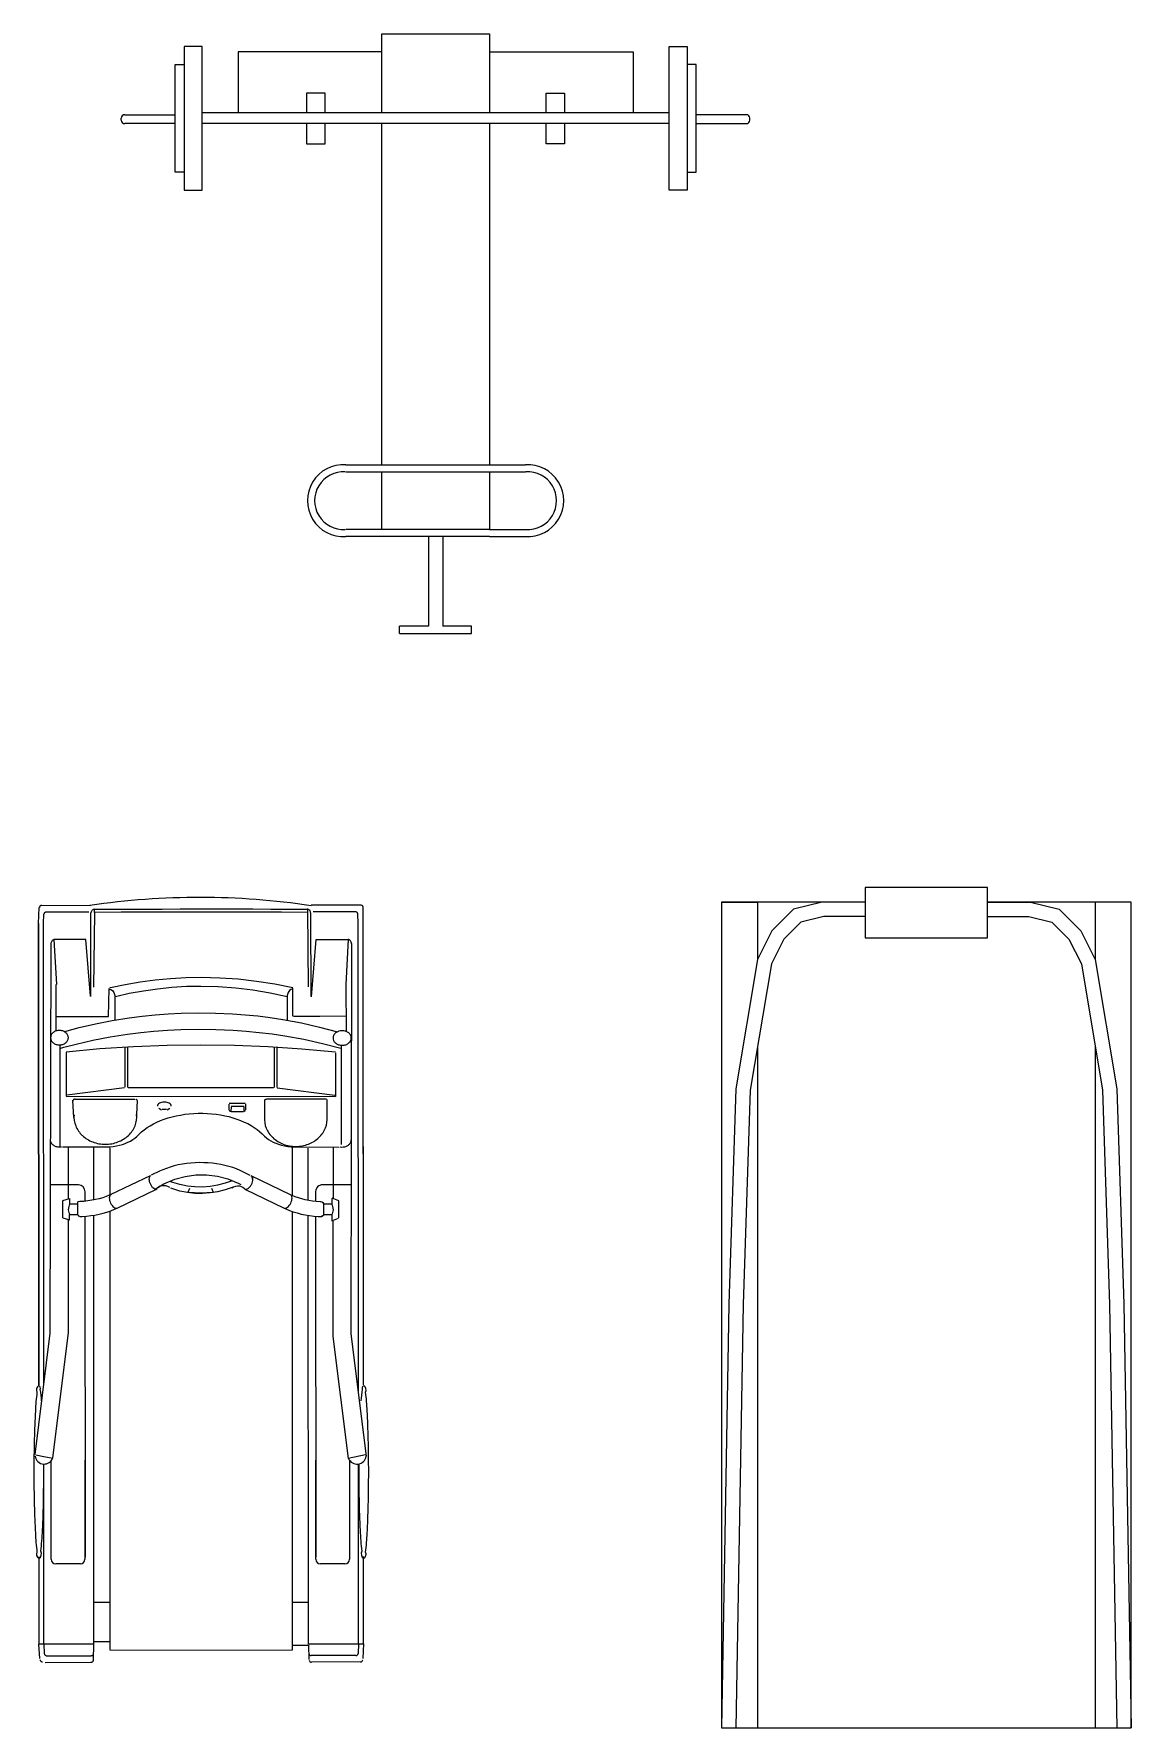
# Model space of a CAD drawing. Header units: millimetres. Extents: x 29224 to 62779, y 35576 to 54938.
# Drawn here: x 35175 to 38229, y 38922 to 43641 of the extents above; entities that cross this region are included whole.
import ezdxf

# ---------------------------------------------------------------- set-up
doc = ezdxf.new("R2010")
doc.units = ezdxf.units.MM

# ---------------------------------------------------------------- blocks, each defined once
blk = doc.blocks.new('A$C343F6177')
at = {"ltscale": 300}
for p, q in [((400, 2340.7), (400, 2200.7)), ((600, 2340.7), (400, 2340.7)), ((740, 2340.7), (600, 2340.7)), ((740, 2200.7), (740, 2340.7)), ((0, 2300.7), (0, 0.7)), ((0, 2300.7), (100, 2300.7)), ((400, 2300.7), (0, 2300.7)), ((100, 2300.7), (100, 2140.7)), ((200, 2280.7), (140, 2220.7)), ((280, 2300.7), (200, 2280.7)), ((400, 2300.7), (280, 2300.7)), ((1140, 2300.7), (740, 2300.7)), ((740, 2300.7), (860, 2300.7)), ((860, 2300.7), (940, 2280.7)), ((940, 2280.7), (1000, 2220.7)), ((1040, 2300.7), (1040, 2140.7)), ((1140, 2300.7), (1040, 2300.7)), ((1140, 0.7), (1140, 2300.7)), ((140, 2220.7), (100, 2140.7)), ((220.4, 2244.6), (172.9, 2197)), ((284.9, 2260.7), (220.4, 2244.6)), ((400, 2260.7), (284.9, 2260.7)), ((740, 2260.7), (855.1, 2260.7)), ((855.1, 2260.7), (919.5, 2244.6)), ((919.5, 2244.6), (967.1, 2197)), ((1000, 2220.7), (1040, 2140.7)), ((172.9, 2197), (138.5, 2128.2)), ((400, 2200.7), (740, 2200.7)), ((967.1, 2197), (1001.5, 2128.2)), ((100, 2140.7), (40, 1780.7)), ((138.5, 2128.2), (79.9, 1776.7)), ((1001.5, 2128.2), (1060.1, 1776.7)), ((1040, 2140.7), (1100, 1780.7)), ((100, 1897.4), (100, 0.7)), ((1040, 1897.4), (1040, 0.7)), ((40, 1780.7), (20, 1180.7)), ((79.9, 1776.7), (60, 1179.7)), ((1060.1, 1776.7), (1080, 1179.7)), ((1100, 1780.7), (1120, 1180.7)), ((20, 1180.7), (0, 0.7)), ((60, 1179.7), (40, 0)), ((1080, 1179.7), (1100, 0)), ((1120, 1180.7), (1140, 0.7)), ((0, 0.7), (1140, 0.7))]:
    blk.add_line(p, q, dxfattribs=at)
blk = doc.blocks.new('gimnasio_08')
for p, q in [((82.82, 236.8, -116.89), (86.83, 237.02, -116.89)), ((111.16, 237.06, -116.89), (86.83, 237.05, -116.89)), ((86.84, 221.8, -116.89), (86.84, 236.89, -116.89)), ((139.56, 237.93, -116.89), (139.1, 235.71, -116.89)), ((139.61, 238.08, -116.89), (173.42, 233.87, -116.89)), ((158.99, 237.07, -116.89), (287.49, 237.12, -116.89)), ((287.49, 237.13, -116.89), (159.02, 237.08, -116.89)), ((287.49, 237.13, -116.89), (291.97, 236.96, -116.89)), ((292.6, 236.21, -116.89), (292.58, 222.66, -116.89)), ((81.75, 235.29, -116.89), (81.76, 222.57, -116.89)), ((83.6, 234.93, -116.89), (83.61, 222.48, -116.89)), ((86.83, 235.66, -116.89), (84.18, 235.55, -116.89)), ((86.83, 235.66, -116.89), (136.98, 235.69, -116.89)), ((109.2, 225.5, -116.89), (109.2, 232.36, -116.89)), ((110.47, 233.63, -116.89), (138.1, 233.63, -116.89)), ((139.1, 235.71, -116.89), (138.58, 233.15, -116.89)), ((138.58, 233.14, -116.89), (173.58, 228.83, -116.89)), ((159.38, 235.69, -116.89), (287.49, 235.75, -116.89)), ((281.93, 233.71, -116.89), (173.18, 234.03, -116.89)), ((214.71, 226.05, -116.89), (214.71, 233.75, -116.89)), ((270.58, 232.32, -116.89), (257.84, 232.32, -116.89)), ((261.67, 232.32, -116.89), (261.64, 225.04, -116.89)), ((283.05, 232.92, -116.89), (270.54, 232.16, -116.89)), ((283.05, 223.99, -116.89), (283.05, 232.92, -116.89)), ((287.49, 235.74, -116.89), (290.15, 235.63, -116.89)), ((290.73, 235.01, -116.89), (290.73, 223.19, -116.89)), ((173.66, 228.84, -116.89), (204.93, 228.84, -116.89)), ((204.93, 228.49, -116.89), (206.52, 228.49, -116.89)), ((205.57, 230.42, -116.89), (204.97, 228.51, -116.89)), ((205.56, 230.39, -116.89), (210.33, 230.39, -116.89)), ((206.54, 228.5, -116.89), (206.52, 228.49, -116.89)), ((206.52, 228.49, -116.89), (206.52, 226.33, -116.89)), ((206.7, 228.57, -116.89), (206.54, 228.5, -116.89)), ((207.01, 228.7, -116.89), (206.7, 228.57, -116.89)), ((207.37, 228.8, -116.89), (207.01, 228.7, -116.89)), ((207.78, 228.86, -116.89), (207.37, 228.8, -116.89)), ((208.24, 228.85, -116.89), (207.78, 228.86, -116.89)), ((208.71, 228.75, -116.89), (208.24, 228.85, -116.89)), ((209.06, 228.63, -116.89), (208.71, 228.75, -116.89)), ((209.27, 228.53, -116.89), (209.06, 228.63, -116.89)), ((209.37, 228.49, -116.89), (209.27, 228.53, -116.89)), ((209.37, 228.49, -116.89), (209.37, 228.49, -116.89)), ((209.37, 226.33, -116.89), (209.37, 228.48, -116.89)), ((209.37, 228.48, -116.89), (210.96, 228.48, -116.89)), ((210.37, 230.42, -116.89), (210.97, 228.51, -116.89)), ((210.96, 228.84, -116.89), (225.25, 228.84, -116.89)), ((225.37, 230.46, -116.89), (225.37, 218.64, -116.89)), ((225.41, 231.09, -116.89), (253.59, 231.09, -116.89)), ((233.49, 227.35, -116.89), (238.21, 227.57, -116.89)), ((238.24, 227.56, -116.89), (238.05, 227.56, -116.89)), ((238.17, 227.56, -116.89), (238.28, 227.56, -116.89)), ((238.24, 227.57, -116.89), (238.21, 227.57, -116.89)), ((238.62, 226.91, -116.89), (238.62, 225.19, -116.89)), ((239.41, 229.44, -116.89), (239.38, 154.5, -116.89)), ((251.57, 229.43, -116.89), (239.41, 229.44, -116.89)), ((239.8, 229.24, -116.89), (241.87, 213.23, -116.89)), ((252.58, 220.1, -116.89), (251.73, 229.43, -116.89)), ((252.82, 230.93, -116.89), (253.06, 230.09, -116.89)), ((253.06, 230.09, -116.89), (253.96, 226.67, -116.89)), ((253.96, 226.67, -116.89), (255.03, 222, -116.89)), ((257.39, 229.98, -116.89), (257.63, 229.16, -116.89)), ((257.63, 229.16, -116.89), (258.53, 225.82, -116.89)), ((82.5, 221.84, -116.89), (86.84, 221.71, -116.89)), ((138.1, 224.23, -116.89), (110.47, 224.23, -116.89)), ((111.04, 224.1, -116.89), (205.99, 224.15, -116.89)), ((205.9, 225.56, -116.89), (205.93, 225.01, -116.89)), ((205.93, 225.77, -116.89), (206.39, 226.2, -116.89)), ((206.03, 225.96, -116.89), (205.93, 225.77, -116.89)), ((205.93, 225.01, -116.89), (206.02, 223.81, -116.89)), ((206.02, 223.81, -116.89), (206.16, 222.63, -116.89)), ((206.19, 226.11, -116.89), (206.03, 225.96, -116.89)), ((206.16, 222.63, -116.89), (206.34, 221.46, -116.89)), ((206.39, 226.2, -116.89), (206.19, 226.11, -116.89)), ((210.05, 226.33, -116.89), (206.44, 226.33, -116.89)), ((210.06, 225.67, -116.89), (210.03, 226.25, -116.89)), ((210.14, 224.54, -116.89), (210.06, 225.67, -116.89)), ((210.13, 224.16, -116.89), (212.81, 224.16, -116.89)), ((210.27, 223.43, -116.89), (210.14, 224.54, -116.89)), ((210.44, 222.34, -116.89), (210.27, 223.43, -116.89)), ((210.64, 221.28, -116.89), (210.44, 222.34, -116.89)), ((238.62, 225.19, -116.89), (238.61, 211.9, -116.89)), ((255.03, 222, -116.89), (255.94, 217.23, -116.89)), ((258.53, 225.82, -116.89), (259.6, 221.27, -116.89)), ((261.64, 225.04, -116.89), (261.62, 217.7, -116.89)), ((267.2, 222.56, -116.89), (290.58, 222.56, -116.89)), ((267.28, 222.64, -116.89), (283.05, 223.99, -116.89)), ((290.46, 221.61, -116.89), (269.83, 221.81, -116.89)), ((85.18, 217.26, -116.89), (85.2, 166.46, -116.89)), ((207.43, 217.31, -116.89), (85.32, 217.31, -116.89)), ((86.84, 221.71, -116.89), (206.29, 221.76, -116.89)), ((87.54, 221.58, -116.89), (87.54, 217.32, -116.89)), ((98.47, 221.71, -116.89), (98.47, 217.27, -116.89)), ((206.34, 221.46, -116.89), (206.57, 220.31, -116.89)), ((206.57, 220.31, -116.89), (206.84, 219.19, -116.89)), ((206.84, 219.19, -116.89), (207.16, 218.1, -116.89)), ((207.16, 218.1, -116.89), (207.53, 217.04, -116.89)), ((210.49, 221.76, -116.89), (225.33, 221.76, -116.89)), ((210.89, 220.26, -116.89), (210.64, 221.28, -116.89)), ((211.17, 219.28, -116.89), (210.89, 220.26, -116.89)), ((211.48, 218.34, -116.89), (211.17, 219.28, -116.89)), ((211.82, 217.45, -116.89), (211.48, 218.34, -116.89)), ((212.01, 217.01, -116.89), (211.82, 217.45, -116.89)), ((225.09, 217.31, -116.89), (211.88, 217.31, -116.89)), ((225.31, 218.64, -116.89), (225.31, 218.16, -116.89)), ((225.31, 218.16, -116.89), (225.36, 217.26, -116.89)), ((225.36, 217.26, -116.89), (225.46, 216.36, -116.89)), ((253.19, 210.75, -116.89), (252.58, 220.1, -116.89)), ((255.94, 217.23, -116.89), (256.7, 212.38, -116.89)), ((259.6, 221.27, -116.89), (260.51, 216.61, -116.89)), ((261.62, 217.7, -116.89), (269.47, 217.52, -116.89)), ((269.28, 217.43, -116.89), (269.14, 216.98, -116.89)), ((269.65, 217.28, -116.89), (269.69, 217.11, -116.89)), ((269.69, 217.11, -116.89), (270.53, 213.01, -116.89)), ((290.64, 214.19, -116.89), (290.59, 221.66, -116.89)), ((291.49, 221.55, -116.89), (291.51, 216.88, -116.89)), ((207.53, 217.04, -116.89), (207.93, 216.02, -116.89)), ((207.93, 216.02, -116.89), (208.29, 215.22, -116.89)), ((208.29, 215.22, -116.89), (213.55, 204.3, -116.89)), ((217.27, 206.09, -116.89), (212.01, 217.01, -116.89)), ((225.46, 216.36, -116.89), (225.6, 215.48, -116.89)), ((225.6, 215.48, -116.89), (225.78, 214.63, -116.89)), ((225.78, 214.63, -116.89), (226.01, 213.8, -116.89)), ((226.01, 213.8, -116.89), (226.29, 213.01, -116.89)), ((226.29, 213.01, -116.89), (226.6, 212.26, -116.89)), ((253.09, 212.34, -116.89), (241.86, 212.34, -116.89)), ((253.04, 213.1, -116.89), (241.99, 213.11, -116.89)), ((256.7, 212.38, -116.89), (257.16, 208.71, -116.89)), ((260.51, 216.61, -116.89), (261.27, 211.88, -116.89)), ((261.05, 215.9, -116.89), (260.69, 215.89, -116.89)), ((262.55, 215.91, -116.89), (261.05, 215.9, -116.89)), ((264.11, 215.91, -116.89), (262.55, 215.91, -116.89)), ((265.71, 215.91, -116.89), (264.11, 215.91, -116.89)), ((267.05, 215.9, -116.89), (265.71, 215.91, -116.89)), ((267.45, 215.93, -116.89), (267.21, 215.9, -116.89)), ((267.21, 215.9, -116.89), (267.24, 215.75, -116.89)), ((267.24, 215.75, -116.89), (268.08, 211.88, -116.89)), ((268.31, 216.19, -116.89), (267.45, 215.93, -116.89)), ((268.87, 216.6, -116.89), (268.31, 216.19, -116.89)), ((269.14, 216.98, -116.89), (268.87, 216.6, -116.89)), ((270.53, 213.01, -116.89), (271.24, 208.86, -116.89)), ((290.67, 206.68, -116.89), (290.64, 214.19, -116.89)), ((291.51, 216.88, -116.89), (291.54, 212.2, -116.89)), ((226.6, 212.26, -116.89), (226.95, 211.56, -116.89)), ((226.95, 211.56, -116.89), (227.34, 210.91, -116.89)), ((227.34, 210.91, -116.89), (227.76, 210.31, -116.89)), ((227.76, 210.31, -116.89), (228.22, 209.78, -116.89)), ((228.22, 209.78, -116.89), (228.56, 209.45, -116.89)), ((228.56, 209.45, -116.89), (228.89, 209.13, -116.89)), ((228.89, 209.13, -116.89), (229.51, 208.46, -116.89)), ((229.51, 208.46, -116.89), (230.1, 207.73, -116.89)), ((230.1, 207.73, -116.89), (230.67, 206.94, -116.89)), ((234.32, 209.85, -116.89), (233.57, 209.89, -116.89)), ((238.21, 209.67, -116.89), (234.32, 209.85, -116.89)), ((238.61, 211.9, -116.89), (238.61, 210.33, -116.89)), ((241.85, 212.21, -116.89), (241.83, 171.72, -116.89)), ((253.56, 201.36, -116.89), (253.19, 210.75, -116.89)), ((257.16, 208.71, -116.89), (257.52, 205.01, -116.89)), ((261.27, 211.88, -116.89), (261.72, 208.3, -116.89)), ((261.72, 208.3, -116.89), (262.09, 204.7, -116.89)), ((268.08, 211.88, -116.89), (268.79, 207.97, -116.89)), ((268.79, 207.97, -116.89), (269.35, 204.04, -116.89)), ((271.24, 208.86, -116.89), (271.8, 204.69, -116.89)), ((291.54, 212.2, -116.89), (291.55, 207.49, -116.89)), ((213.41, 204.54, -116.89), (213.28, 204.63, -116.89)), ((213.82, 204.15, -116.89), (213.41, 204.54, -116.89)), ((213.43, 204.9, -116.89), (214.98, 202.28, -116.89)), ((214.14, 203.73, -116.89), (213.82, 204.15, -116.89)), ((214.36, 203.27, -116.89), (214.14, 203.73, -116.89)), ((214.49, 202.78, -116.89), (214.36, 203.27, -116.89)), ((218.51, 203.51, -116.89), (217.4, 205.81, -116.89)), ((218.93, 202.58, -116.89), (218.51, 203.51, -116.89)), ((230.67, 206.94, -116.89), (231.21, 206.09, -116.89)), ((231.21, 206.09, -116.89), (231.71, 205.19, -116.89)), ((231.71, 205.19, -116.89), (232.18, 204.23, -116.89)), ((232.18, 204.23, -116.89), (232.62, 203.23, -116.89)), ((232.62, 203.23, -116.89), (233.01, 202.18, -116.89)), ((236.07, 203.69, -116.89), (235.6, 202.9, -116.89)), ((257.52, 205.01, -116.89), (257.8, 201.29, -116.89)), ((262.09, 204.7, -116.89), (262.37, 201.06, -116.89)), ((269.35, 204.04, -116.89), (269.77, 200.02, -116.89)), ((271.8, 204.69, -116.89), (272.22, 200.42, -116.89)), ((290.69, 199.15, -116.89), (290.67, 206.68, -116.89)), ((291.55, 207.49, -116.89), (291.56, 202.77, -116.89)), ((213, 197.77, -116.89), (213.59, 199.76, -116.89)), ((213.59, 199.76, -116.89), (213.78, 200.28, -116.89)), ((213.97, 200.63, -116.89), (214.24, 201.16, -116.89)), ((214.24, 201.16, -116.89), (214.44, 201.74, -116.89)), ((214.44, 201.74, -116.89), (214.51, 202.27, -116.89)), ((214.51, 202.27, -116.89), (214.49, 202.78, -116.89)), ((214.82, 197.77, -116.89), (215.41, 199.76, -116.89)), ((214.98, 202.28, -116.89), (216.28, 199.25, -116.89)), ((215.41, 199.76, -116.89), (215.6, 200.28, -116.89)), ((216.28, 199.25, -116.89), (217.1, 196.33, -116.89)), ((219.33, 201.55, -116.89), (218.93, 202.58, -116.89)), ((219.69, 200.49, -116.89), (219.33, 201.55, -116.89)), ((220, 199.39, -116.89), (219.69, 200.49, -116.89)), ((220.27, 198.27, -116.89), (220, 199.39, -116.89)), ((220.49, 197.11, -116.89), (220.27, 198.27, -116.89)), ((233.01, 202.18, -116.89), (233.37, 201.08, -116.89)), ((233.37, 201.08, -116.89), (233.69, 199.96, -116.89)), ((233.69, 199.96, -116.89), (233.96, 198.8, -116.89)), ((233.96, 198.8, -116.89), (234.19, 197.61, -116.89)), ((235.6, 201.35, -116.89), (236.07, 200.56, -116.89)), ((235.86, 202.75, -116.89), (235.86, 201.51, -116.89)), ((253.68, 191.96, -116.89), (253.56, 201.36, -116.89)), ((257.8, 201.29, -116.89), (257.98, 197.55, -116.89)), ((262.37, 201.06, -116.89), (262.55, 197.41, -116.89)), ((269.77, 200.02, -116.89), (270.03, 195.98, -116.89)), ((272.22, 200.42, -116.89), (272.47, 196.14, -116.89)), ((290.7, 191.62, -116.89), (290.69, 199.15, -116.89)), ((291.56, 202.77, -116.89), (291.57, 197.74, -116.89)), ((212.32, 191.49, -116.89), (212.36, 193.61, -116.89)), ((212.36, 193.61, -116.89), (212.59, 195.71, -116.89)), ((212.59, 195.71, -116.89), (213, 197.77, -116.89)), ((212.73, 195.53, -116.89), (213.83, 195.02, -116.89)), ((214.14, 191.49, -116.89), (214.18, 193.61, -116.89)), ((214.18, 193.61, -116.89), (214.41, 195.71, -116.89)), ((214.41, 195.71, -116.89), (214.82, 197.77, -116.89)), ((217.1, 196.33, -116.89), (217.52, 193.35, -116.89)), ((220.67, 195.94, -116.89), (220.49, 197.11, -116.89)), ((220.8, 194.76, -116.89), (220.67, 195.94, -116.89)), ((220.88, 193.56, -116.89), (220.8, 194.76, -116.89)), ((220.92, 192.36, -116.89), (220.88, 193.56, -116.89)), ((234.19, 197.61, -116.89), (234.38, 196.4, -116.89)), ((234.38, 196.4, -116.89), (234.52, 195.18, -116.89)), ((234.52, 195.18, -116.89), (234.62, 193.94, -116.89)), ((234.62, 193.94, -116.89), (234.67, 192.69, -116.89)), ((257.98, 197.55, -116.89), (258.08, 192.67, -116.89)), ((262.55, 197.41, -116.89), (262.65, 192.66, -116.89)), ((270.03, 195.98, -116.89), (270.11, 191.94, -116.89)), ((272.47, 196.14, -116.89), (272.56, 191.84, -116.89)), ((291.57, 197.74, -116.89), (291.57, 192.71, -116.89)), ((212.47, 189.38, -116.89), (212.32, 191.49, -116.89)), ((212.8, 187.31, -116.89), (212.47, 189.38, -116.89)), ((213.83, 189, -116.89), (212.73, 188.49, -116.89)), ((214.28, 189.38, -116.89), (214.14, 191.49, -116.89)), ((214.61, 187.31, -116.89), (214.28, 189.38, -116.89)), ((217.54, 190.35, -116.89), (217.16, 187.37, -116.89)), ((217.52, 193.35, -116.89), (217.54, 190.35, -116.89)), ((220.6, 187.57, -116.89), (220.75, 188.76, -116.89)), ((220.75, 188.76, -116.89), (220.85, 189.95, -116.89)), ((220.85, 189.95, -116.89), (220.91, 191.15, -116.89)), ((220.91, 191.15, -116.89), (220.92, 192.36, -116.89)), ((234.54, 188.96, -116.89), (234.4, 187.73, -116.89)), ((234.63, 190.2, -116.89), (234.54, 188.96, -116.89)), ((234.67, 191.44, -116.89), (234.63, 190.2, -116.89)), ((234.67, 192.69, -116.89), (234.67, 191.44, -116.89)), ((253.55, 182.57, -116.89), (253.68, 191.96, -116.89)), ((258.08, 192.67, -116.89), (258.03, 187.79, -116.89)), ((262.65, 192.66, -116.89), (262.59, 187.9, -116.89)), ((270.11, 191.94, -116.89), (269.99, 187.1, -116.89)), ((272.56, 191.84, -116.89), (272.44, 186.7, -116.89)), ((290.7, 184.25, -116.89), (290.7, 191.62, -116.89)), ((291.57, 192.71, -116.89), (291.57, 187.66, -116.89)), ((213.36, 185.15, -116.89), (212.8, 187.31, -116.89)), ((214.04, 183.29, -116.89), (213.36, 185.15, -116.89)), ((215.17, 185.15, -116.89), (214.61, 187.31, -116.89)), ((215.85, 183.29, -116.89), (215.17, 185.15, -116.89)), ((216.39, 184.43, -116.89), (215.23, 181.59, -116.89)), ((217.16, 187.37, -116.89), (216.39, 184.43, -116.89)), ((219.53, 183.07, -116.89), (219.87, 184.16, -116.89)), ((219.87, 184.16, -116.89), (220.16, 185.27, -116.89)), ((220.16, 185.27, -116.89), (220.4, 186.41, -116.89)), ((220.4, 186.41, -116.89), (220.6, 187.57, -116.89)), ((233.73, 184.16, -116.89), (233.42, 183.03, -116.89)), ((234, 185.33, -116.89), (233.73, 184.16, -116.89)), ((234.22, 186.52, -116.89), (234, 185.33, -116.89)), ((234.4, 187.73, -116.89), (234.22, 186.52, -116.89)), ((237.25, 184.13, -116.89), (235.77, 184.14, -116.89)), ((237.46, 184.1, -116.89), (237.46, 179.58, -116.89)), ((258.03, 187.79, -116.89), (257.81, 182.93, -116.89)), ((262.59, 187.9, -116.89), (262.38, 183.15, -116.89)), ((269.99, 187.1, -116.89), (269.63, 182.26, -116.89)), ((272.44, 186.7, -116.89), (272.08, 181.57, -116.89)), ((290.68, 176.89, -116.89), (290.7, 184.25, -116.89)), ((291.57, 187.66, -116.89), (291.57, 182.61, -116.89)), ((213.54, 179.72, -116.89), (208.28, 168.8, -116.89)), ((213.35, 179.46, -116.89), (213.23, 179.36, -116.89)), ((213.76, 179.84, -116.89), (213.35, 179.46, -116.89)), ((214.08, 180.27, -116.89), (213.76, 179.84, -116.89)), ((213.92, 183.36, -116.89), (214.19, 182.83, -116.89)), ((214.31, 180.72, -116.89), (214.08, 180.27, -116.89)), ((214.19, 182.83, -116.89), (214.38, 182.25, -116.89)), ((214.43, 181.21, -116.89), (214.31, 180.72, -116.89)), ((214.38, 182.25, -116.89), (214.46, 181.73, -116.89)), ((214.46, 181.73, -116.89), (214.43, 181.21, -116.89)), ((215.23, 181.59, -116.89), (214.85, 180.85, -116.89)), ((217.39, 178.21, -116.89), (218.5, 180.5, -116.89)), ((218.5, 180.5, -116.89), (218.74, 181.02, -116.89)), ((218.74, 181.02, -116.89), (219.16, 182.02, -116.89)), ((219.16, 182.02, -116.89), (219.53, 183.07, -116.89)), ((232.24, 179.86, -116.89), (231.78, 178.9, -116.89)), ((232.67, 180.88, -116.89), (232.24, 179.86, -116.89)), ((233.07, 181.93, -116.89), (232.67, 180.88, -116.89)), ((233.42, 183.03, -116.89), (233.07, 181.93, -116.89)), ((235.14, 183.52, -116.89), (235.14, 180.1, -116.89)), ((235.18, 179.93, -116.89), (236.49, 179.93, -116.89)), ((236.45, 183.55, -116.89), (235.19, 183.6, -116.89)), ((237.32, 179.5, -116.89), (235.61, 179.5, -116.89)), ((236.53, 179.89, -116.89), (236.52, 183.51, -116.89)), ((253.18, 173.2, -116.89), (253.55, 182.57, -116.89)), ((257.55, 179.31, -116.89), (257.2, 175.71, -116.89)), ((257.81, 182.93, -116.89), (257.55, 179.31, -116.89)), ((262.12, 179.62, -116.89), (261.77, 176.11, -116.89)), ((262.38, 183.15, -116.89), (262.12, 179.62, -116.89)), ((269.63, 182.26, -116.89), (269.04, 177.45, -116.89)), ((272.08, 181.57, -116.89), (271.49, 176.46, -116.89)), ((291.57, 182.61, -116.89), (291.57, 177.53, -116.89)), ((212, 167.01, -116.89), (217.26, 177.93, -116.89)), ((228.98, 174.92, -116.89), (228.54, 174.5, -116.89)), ((229.59, 175.59, -116.89), (228.98, 174.92, -116.89)), ((230.18, 176.33, -116.89), (229.59, 175.59, -116.89)), ((230.75, 177.13, -116.89), (230.18, 176.33, -116.89)), ((231.28, 177.99, -116.89), (230.75, 177.13, -116.89)), ((231.78, 178.9, -116.89), (231.28, 177.99, -116.89)), ((257.2, 175.71, -116.89), (256.77, 172.14, -116.89)), ((261.77, 176.11, -116.89), (261.33, 172.63, -116.89)), ((269.04, 177.45, -116.89), (268.23, 172.68, -116.89)), ((271.49, 176.46, -116.89), (270.68, 171.4, -116.89)), ((290.66, 169.54, -116.89), (290.68, 176.89, -116.89)), ((291.57, 177.53, -116.89), (291.55, 172.46, -116.89)), ((226.05, 170.3, -116.89), (225.81, 169.48, -116.89)), ((226.33, 171.08, -116.89), (226.05, 170.3, -116.89)), ((226.65, 171.82, -116.89), (226.33, 171.08, -116.89)), ((227.01, 172.51, -116.89), (226.65, 171.82, -116.89)), ((227.4, 173.15, -116.89), (227.01, 172.51, -116.89)), ((227.83, 173.73, -116.89), (227.4, 173.15, -116.89)), ((228.29, 174.25, -116.89), (227.83, 173.73, -116.89)), ((228.54, 174.5, -116.89), (228.29, 174.25, -116.89)), ((238.19, 174.27, -116.89), (233.55, 174.27, -116.89)), ((238.59, 157.03, -116.89), (238.6, 173.61, -116.89)), ((241.79, 170.7, -116.89), (239.7, 154.69, -116.89)), ((253.07, 171.58, -116.89), (241.84, 171.59, -116.89)), ((253.02, 170.82, -116.89), (241.84, 170.83, -116.89)), ((252.56, 163.83, -116.89), (253.18, 173.2, -116.89)), ((256.77, 172.14, -116.89), (256.25, 168.61, -116.89)), ((261.33, 172.63, -116.89), (260.81, 169.18, -116.89)), ((268.23, 172.68, -116.89), (267.23, 167.97, -116.89)), ((270.68, 171.4, -116.89), (269.67, 166.4, -116.89)), ((291.55, 172.46, -116.89), (291.54, 167.39, -116.89)), ((207.34, 166.51, -116.89), (85.28, 166.51, -116.89)), ((86.54, 166.32, -116.89), (86.54, 162.02, -116.89)), ((98.49, 166.47, -116.89), (98.49, 162.02, -116.89)), ((207.24, 166.22, -116.89), (206.91, 165.14, -116.89)), ((207.62, 167.27, -116.89), (207.24, 166.22, -116.89)), ((208.04, 168.28, -116.89), (207.62, 167.27, -116.89)), ((208.28, 168.8, -116.89), (208.04, 168.28, -116.89)), ((211.11, 164.79, -116.89), (211.43, 165.67, -116.89)), ((211.43, 165.67, -116.89), (211.77, 166.51, -116.89)), ((211.77, 166.51, -116.89), (212, 167.01, -116.89)), ((225.13, 166.51, -116.89), (211.77, 166.51, -116.89)), ((225.29, 165.3, -116.89), (225.28, 153.49, -116.89)), ((225.3, 165.95, -116.89), (225.29, 165.3, -116.89)), ((225.36, 166.86, -116.89), (225.3, 165.95, -116.89)), ((225.46, 167.75, -116.89), (225.36, 166.86, -116.89)), ((225.61, 168.63, -116.89), (225.46, 167.75, -116.89)), ((225.81, 169.48, -116.89), (225.61, 168.63, -116.89)), ((256.25, 168.61, -116.89), (255.29, 163.28, -116.89)), ((260.81, 169.18, -116.89), (259.86, 163.99, -116.89)), ((261.03, 167.97, -116.89), (260.58, 167.97, -116.89)), ((262.54, 167.96, -116.89), (261.03, 167.97, -116.89)), ((261.67, 158.83, -116.89), (261.64, 166.17, -116.89)), ((261.69, 166.36, -116.89), (269.51, 166.32, -116.89)), ((264.11, 167.95, -116.89), (262.54, 167.96, -116.89)), ((265.72, 167.96, -116.89), (264.11, 167.95, -116.89)), ((267.07, 167.97, -116.89), (265.72, 167.96, -116.89)), ((267.47, 167.94, -116.89), (267.23, 167.97, -116.89)), ((268.33, 167.68, -116.89), (267.47, 167.94, -116.89)), ((268.89, 167.27, -116.89), (268.33, 167.68, -116.89)), ((269.16, 166.89, -116.89), (268.89, 167.27, -116.89)), ((269.31, 166.44, -116.89), (269.16, 166.89, -116.89)), ((290.61, 162.23, -116.89), (290.66, 169.54, -116.89)), ((291.54, 167.39, -116.89), (291.51, 162.34, -116.89)), ((81.86, 147.51, -116.89), (81.78, 161.15, -116.89)), ((82.58, 161.82, -116.89), (86.63, 161.92, -116.89)), ((83.64, 148.79, -116.89), (83.63, 161.24, -116.89)), ((86.86, 162.02, -116.89), (206.24, 162.07, -116.89)), ((86.87, 161.88, -116.89), (86.87, 146.64, -116.89)), ((206.03, 160.54, -116.89), (205.92, 159.35, -116.89)), ((206.18, 161.72, -116.89), (206.03, 160.54, -116.89)), ((206.38, 162.89, -116.89), (206.18, 161.72, -116.89)), ((206.62, 164.03, -116.89), (206.38, 162.89, -116.89)), ((206.91, 165.14, -116.89), (206.62, 164.03, -116.89)), ((210.1, 159.84, -116.89), (210.23, 160.88, -116.89)), ((210.23, 160.88, -116.89), (210.39, 161.91, -116.89)), ((210.39, 161.91, -116.89), (210.6, 162.9, -116.89)), ((210.42, 162.07, -116.89), (224.92, 162.07, -116.89)), ((210.6, 162.9, -116.89), (210.84, 163.87, -116.89)), ((210.84, 163.87, -116.89), (211.11, 164.79, -116.89)), ((251.7, 154.5, -116.89), (252.56, 163.83, -116.89)), ((255.29, 163.28, -116.89), (254.13, 158.06, -116.89)), ((259.86, 163.99, -116.89), (258.7, 158.9, -116.89)), ((267.08, 161.2, -116.89), (283.08, 159.9, -116.89)), ((267.16, 161.28, -116.89), (290.54, 161.36, -116.89)), ((291.37, 162.23, -116.89), (269.85, 162.07, -116.89)), ((290.76, 148.88, -116.89), (290.76, 160.7, -116.89)), ((292.64, 147.43, -116.89), (292.6, 161.23, -116.89)), ((109.2, 151.84, -116.89), (109.2, 158.7, -116.89)), ((110.47, 159.97, -116.89), (138.1, 159.97, -116.89)), ((205.98, 160, -116.89), (111.08, 159.96, -116.89)), ((205.92, 159.35, -116.89), (205.88, 158.47, -116.89)), ((206.16, 157.91, -116.89), (205.88, 158.47, -116.89)), ((205.88, 158.47, -116.89), (205.91, 158.25, -116.89)), ((205.91, 158.25, -116.89), (206, 158.06, -116.89)), ((206, 158.06, -116.89), (206.16, 157.91, -116.89)), ((209.54, 157.79, -116.89), (206.24, 157.79, -116.89)), ((206.49, 157.75, -116.89), (206.49, 155.54, -116.89)), ((209.35, 155.54, -116.89), (209.35, 157.67, -116.89)), ((209.96, 158.16, -116.89), (209.49, 157.77, -116.89)), ((209.49, 157.77, -116.89), (209.69, 157.84, -116.89)), ((209.69, 157.84, -116.89), (209.85, 157.98, -116.89)), ((209.85, 157.98, -116.89), (209.96, 158.16, -116.89)), ((210, 158.37, -116.89), (210.02, 158.78, -116.89)), ((210.02, 158.78, -116.89), (210.1, 159.84, -116.89)), ((212.85, 160, -116.89), (210.12, 160, -116.89)), ((214.74, 150.21, -116.89), (214.74, 158.11, -116.89)), ((233.63, 156.84, -116.89), (238.51, 156.84, -116.89)), ((254.13, 158.06, -116.89), (252.79, 152.99, -116.89)), ((258.7, 158.9, -116.89), (257.36, 153.95, -116.89)), ((261.7, 151.54, -116.89), (261.67, 158.83, -116.89)), ((283.08, 159.9, -116.89), (283.08, 150.96, -116.89)), ((172.55, 155.21, -116.89), (138.55, 150.94, -116.89)), ((204.66, 155.18, -116.89), (172.59, 155.18, -116.89)), ((204.7, 155.53, -116.89), (205.49, 153.62, -116.89)), ((206.49, 155.54, -116.89), (204.9, 155.54, -116.89)), ((210.3, 153.63, -116.89), (205.53, 153.63, -116.89)), ((206.52, 155.52, -116.89), (206.49, 155.54, -116.89)), ((206.71, 155.43, -116.89), (206.52, 155.52, -116.89)), ((207.02, 155.31, -116.89), (206.71, 155.43, -116.89)), ((207.39, 155.21, -116.89), (207.02, 155.31, -116.89)), ((207.8, 155.16, -116.89), (207.39, 155.21, -116.89)), ((208.28, 155.18, -116.89), (207.8, 155.16, -116.89)), ((208.73, 155.29, -116.89), (208.28, 155.18, -116.89)), ((209.06, 155.41, -116.89), (208.73, 155.29, -116.89)), ((209.27, 155.5, -116.89), (209.06, 155.41, -116.89)), ((209.34, 155.53, -116.89), (209.27, 155.5, -116.89)), ((209.35, 155.53, -116.89), (209.34, 155.53, -116.89)), ((210.93, 155.54, -116.89), (209.35, 155.54, -116.89)), ((211.16, 155.53, -116.89), (210.37, 153.62, -116.89)), ((225.28, 155.17, -116.89), (211.01, 155.17, -116.89)), ((225.95, 152.84, -116.89), (253.55, 152.83, -116.89)), ((251.54, 154.5, -116.89), (239.38, 154.5, -116.89)), ((270.42, 151.56, -116.89), (257.64, 151.52, -116.89)), ((283.08, 150.96, -116.89), (270.58, 151.64, -116.89)), ((86.87, 146.67, -116.89), (82.82, 146.88, -116.89)), ((86.87, 148.06, -116.89), (84.22, 148.17, -116.89)), ((86.87, 148.06, -116.89), (136.98, 148.08, -116.89)), ((86.87, 146.67, -116.89), (111.2, 146.68, -116.89)), ((138.1, 150.57, -116.89), (110.47, 150.57, -116.89)), ((138.55, 150.94, -116.89), (138.56, 150.86, -116.89)), ((139.53, 146.16, -116.89), (138.55, 150.94, -116.89)), ((139.17, 145.89, -116.89), (173.22, 150.13, -116.89)), ((157.08, 148.09, -116.89), (287.53, 148.14, -116.89)), ((159.03, 146.71, -116.89), (287.53, 146.76, -116.89)), ((159.06, 146.7, -116.89), (291.97, 146.75, -116.89)), ((173.18, 150.13, -116.89), (281.93, 149.97, -116.89)), ((287.53, 148.14, -116.89), (290.18, 148.26, -116.89))]:
    blk.add_line(p, q)
for centre, radius, start, end in [((82.56, 236.08, -116.89), 0.653, 159.0845, 180.2096), ((82.55, 236.09, -116.89), 0.635, 137.593, 159.1194), ((82.53, 236.11, -116.89), 0.611, 115.5164, 137.5936), ((82.52, 236.12, -116.89), 0.595, 93.0047, 115.4779), ((111.87, 236.28, -116.89), 1.45, 64.9319, 147.0868), ((111.99, 237.95, -116.89), 1.61, 213.5496, 296.1893), ((120.67, 172.5, -116.89), 65.6, 92.5927, 97.1714), ((121.63, 312.21, -116.89), 76.23, 263.2757, 267.6605), ((130.54, 4.03, -116.89), 234.35, 91.2278, 93.14), ((131.56, 497.11, -116.89), 261.39, 267.1406, 269.0228), ((134.56, -151.64, -116.89), 390.08, 89.9733, 91.3275), ((134.92, -151.64, -116.89), 390.08, 88.6725, 90.0267), ((139.52, 235.58, -116.89), 2.54, 97.456, 177.427), ((138.94, 4.03, -116.89), 234.35, 86.86, 88.7722), ((148.8, 172.5, -116.89), 65.6, 82.8286, 87.4073), ((152.41, 268.38, -116.89), 32.17, 273.8734, 279.5381), ((157.61, 236.28, -116.89), 1.45, 32.9132, 115.0681), ((158.04, 237.51, -116.89), 0.906, 250.8103, 330.4027), ((291.94, 236.27, -116.89), 0.626, 63.1985, 84.1059), ((291.93, 236.25, -116.89), 0.655, 42.9454, 63.2343), ((291.92, 236.24, -116.89), 0.666, 22.9392, 43.0054), ((291.93, 236.24, -116.89), 0.653, 2.667, 22.998), ((84.25, 234.9, -116.89), 0.653, 157.049, 177.38), ((84.27, 234.89, -116.89), 0.666, 137.0416, 157.1078), ((84.26, 234.9, -116.89), 0.655, 116.8126, 137.1015), ((84.25, 234.93, -116.89), 0.626, 95.941, 116.8485), ((110.47, 232.36, -116.89), 1.27, 90, 180), ((134.7, 640.43, -116.89), 404.74, 268.9237, 270.3231), ((139.52, 235.58, -116.89), 2.54, 177.427, 248.5011), ((228.43, 231.37, -116.89), 3.13, 174.5971, 191.4407), ((228.3, 231.4, -116.89), 3, 157.4494, 174.7934), ((227.88, 231.58, -116.89), 2.54, 138.2471, 157.6348), ((227.49, 231.93, -116.89), 2.02, 115.7466, 138.3292), ((227.35, 232.21, -116.89), 1.7, 90.1943, 115.5341), ((256.67, 231.34, -116.89), 2.96, 161.443, 180.1182), ((256.67, 231.33, -116.89), 2.96, 179.8818, 198.557), ((256.3, 231.47, -116.89), 2.57, 141.1296, 161.6689), ((255.9, 231.8, -116.89), 2.05, 117.3759, 141.2485), ((255.74, 232.1, -116.89), 1.71, 90.243, 117.156), ((255.72, 232.1, -116.89), 1.71, 62.844, 89.757), ((255.56, 231.8, -116.89), 2.05, 38.7515, 62.6241), ((255.16, 231.47, -116.89), 2.57, 18.3311, 38.8704), ((254.79, 231.34, -116.89), 2.96, 359.8818, 18.557), ((254.79, 231.33, -116.89), 2.96, 341.443, 0.1182), ((281.8, 232.18, -116.89), 1.54, 73.2482, 90.2173), ((281.9, 232.47, -116.89), 1.23, 53.8554, 73.5417), ((282.1, 232.74, -116.89), 0.887, 29.5578, 54.0472), ((282.27, 232.84, -116.89), 0.693, 0.3381, 29.1935), ((290.08, 235.01, -116.89), 0.626, 63.1985, 84.1059), ((290.07, 234.98, -116.89), 0.655, 42.9454, 63.2343), ((290.06, 234.97, -116.89), 0.666, 22.9392, 43.0054), ((290.08, 234.98, -116.89), 0.653, 2.667, 22.998), ((233.98, 219.84, -116.89), 7.51, 112.0677, 137.0143), ((233.67, 220.54, -116.89), 6.74, 85.0584, 111.8529), ((238.05, 227.33, -116.89), 0.224, 89.972, 92.6896), ((238.22, 227.34, -116.89), 0.233, 88.7243, 92.6898), ((238.22, 227.3, -116.89), 0.267, 53.304, 87.6446), ((238.24, 227.31, -116.89), 0.245, 60.03, 89.3493), ((238.1, 227.15, -116.89), 0.459, 29.1622, 53.1566), ((237.82, 226.98, -116.89), 0.789, 13.0972, 29.7986), ((237.56, 226.91, -116.89), 1.06, 359.81, 13.5297), ((256.3, 231.19, -116.89), 2.57, 198.3311, 218.8704), ((255.9, 230.86, -116.89), 2.05, 218.7515, 242.6241), ((255.74, 230.56, -116.89), 1.71, 242.844, 269.757), ((255.72, 230.56, -116.89), 1.71, 270.243, 297.156), ((255.56, 230.86, -116.89), 2.05, 297.3759, 321.2485), ((255.16, 231.19, -116.89), 2.57, 321.1296, 341.6689), ((82.47, 222.47, -116.89), 0.653, 179.7904, 200.9155), ((82.46, 222.46, -116.89), 0.635, 200.8806, 222.407), ((82.44, 222.45, -116.89), 0.611, 222.4064, 244.4836), ((82.43, 222.43, -116.89), 0.595, 244.5221, 266.9953), ((84.26, 222.48, -116.89), 0.653, 179.7904, 200.9155), ((84.24, 222.47, -116.89), 0.635, 200.8806, 222.407), ((84.22, 222.45, -116.89), 0.611, 222.4064, 244.4836), ((84.22, 222.44, -116.89), 0.595, 244.5221, 266.9953), ((110.47, 225.5, -116.89), 1.27, 180, 270), ((212.81, 226.05, -116.89), 1.89, 270.0232, 0.0231), ((235.86, 218.57, -116.89), 9.81, 159.2297, 180.1028), ((234.93, 218.95, -116.89), 8.8, 136.9717, 159.4063), ((290.53, 221.54, -116.89), 0.945, 65.1372, 86.4738), ((290.52, 221.53, -116.89), 0.961, 44.0321, 65.1324), ((290.51, 221.52, -116.89), 0.975, 23.1522, 44.0433), ((290.51, 221.51, -116.89), 0.98, 2.3588, 23.173), ((84.15, 192.31, -116.89), 210.64, 351.5188, 8.3335), ((211.27, 213.77, -116.89), 3.68, 115.983, 128.2097), ((211.31, 213.74, -116.89), 3.73, 104.2036, 116.3178), ((211.08, 214.73, -116.89), 2.71, 89.6403, 104.6552), ((211.11, 216.01, -116.89), 1.44, 67.4961, 90.4849), ((211.39, 216.68, -116.89), 0.706, 30.8859, 67.7541), ((235.85, 218.53, -116.89), 9.81, 179.8956, 200.8816), ((290.6, 215.93, -116.89), 5.74, 86.0607, 90.1715), ((290.84, 218.97, -116.89), 2.69, 79.7007, 86.595), ((291.29, 221.24, -116.89), 0.369, 57.675, 85.3148), ((208.91, 215.5, -116.89), 0.677, 166.247, 204.1203), ((209.57, 215.34, -116.89), 1.35, 142.2957, 166.2719), ((210.58, 214.61, -116.89), 2.6, 127.7357, 143.174), ((211.5, 216.76, -116.89), 0.575, 25.6873, 29.1733), ((234.92, 218.15, -116.89), 8.79, 200.7026, 223.2735), ((233.97, 217.25, -116.89), 7.49, 223.2326, 248.3439), ((233.67, 216.56, -116.89), 6.74, 248.5661, 275.5156), ((238.2, 209.92, -116.89), 0.257, 271.1891, 307.5535), ((238.08, 210.08, -116.89), 0.457, 307.692, 332.5692), ((237.79, 210.24, -116.89), 0.795, 331.827, 348.9824), ((214.08, 204.55, -116.89), 0.587, 205.778, 220.9722), ((214.32, 204.54, -116.89), 0.724, 159.1967, 196.9376), ((215.12, 204.26, -116.89), 1.57, 137.2984, 159.832), ((216.12, 203.39, -116.89), 2.9, 123.2877, 138.2097), ((216.59, 202.74, -116.89), 3.7, 111.0944, 123.7671), ((216.44, 203.19, -116.89), 3.23, 97.6333, 111.525), ((216.29, 204.48, -116.89), 1.93, 78.7517, 98.3859), ((216.51, 205.5, -116.89), 0.882, 46.6718, 79.8113), ((216.7, 205.73, -116.89), 0.583, 32.5658, 44.5854), ((216.74, 205.83, -116.89), 0.587, 10.3867, 25.581), ((236.63, 203.29, -116.89), 0.779, 54.0623, 88.9143), ((236.3, 202.85, -116.89), 1.33, 29.4531, 53.8559), ((235.46, 202.34, -116.89), 2.31, 13.2017, 30.1058), ((236.62, 200.96, -116.89), 0.779, 271.0428, 305.8948), ((236.3, 201.41, -116.89), 1.33, 306.1011, 330.504), ((235.46, 201.91, -116.89), 2.31, 329.8512, 346.7553), ((234.69, 202.14, -116.89), 3.11, 359.8057, 13.6468), ((234.69, 202.12, -116.89), 3.11, 346.3103, 0.1513), ((241.46, 192, -116.89), 28.93, 173.1573, 186.7998), ((235.8, 183.64, -116.89), 0.54, 97.4365, 186.1718), ((214.16, 179.44, -116.89), 0.676, 155.8023, 193.4015), ((214.16, 179.5, -116.89), 0.575, 161.11, 169.628), ((235.58, 179.85, -116.89), 0.356, 180.0237, 268.759), ((214.8, 179.6, -116.89), 1.34, 193.3973, 217.3169), ((215.81, 180.32, -116.89), 2.58, 216.4547, 231.8705), ((216.5, 181.15, -116.89), 3.66, 231.4019, 243.5647), ((216.56, 181.23, -116.89), 3.76, 243.2386, 255.1961), ((216.33, 180.28, -116.89), 2.78, 254.7677, 269.4137), ((216.33, 179.06, -116.89), 1.45, 268.6253, 290.6535), ((216.35, 178.95, -116.89), 1.46, 268.3481, 292.7156), ((216.6, 178.36, -116.89), 0.706, 290.2439, 325.7329), ((216.65, 178.25, -116.89), 0.691, 292.5118, 332.4436), ((234.32, 165.93, -116.89), 8.8, 136.9717, 159.4063), ((233.38, 166.81, -116.89), 7.51, 112.0677, 137.0143), ((233.07, 167.51, -116.89), 6.74, 85.0584, 111.8529), ((238.17, 173.99, -116.89), 0.267, 53.304, 87.6446), ((238.05, 173.84, -116.89), 0.459, 29.1622, 53.1566), ((237.77, 173.67, -116.89), 0.789, 13.0972, 29.7986), ((237.51, 173.6, -116.89), 1.06, 359.81, 13.5297), ((208.9, 168.52, -116.89), 0.677, 155.8368, 193.7101), ((209.55, 168.68, -116.89), 1.35, 193.6852, 217.6613), ((210.57, 169.41, -116.89), 2.6, 216.7831, 232.2214), ((211.25, 170.25, -116.89), 3.68, 231.7474, 243.974), ((211.29, 170.28, -116.89), 3.73, 243.6393, 255.7535), ((211.06, 169.29, -116.89), 2.71, 255.3019, 270.3167), ((211.09, 168.01, -116.89), 1.44, 269.4722, 292.461), ((211.37, 167.34, -116.89), 0.706, 292.203, 329.0711), ((211.48, 167.26, -116.89), 0.575, 330.7837, 334.2697), ((235.25, 165.54, -116.89), 9.81, 159.2297, 180.1028), ((235.25, 165.51, -116.89), 9.81, 179.8956, 200.8816), ((82.42, 161.15, -116.89), 0.635, 93.0217, 180.0252), ((84.28, 161.24, -116.89), 0.653, 159.1314, 180.2565), ((84.27, 161.25, -116.89), 0.635, 137.64, 159.1663), ((84.25, 161.27, -116.89), 0.611, 115.5633, 137.6406), ((84.24, 161.28, -116.89), 0.595, 93.0516, 115.5248), ((234.31, 165.12, -116.89), 8.79, 200.7026, 223.2735), ((290.55, 162.35, -116.89), 0.945, 273.5732, 294.9098), ((290.55, 162.36, -116.89), 0.961, 294.9145, 316.0148), ((290.54, 162.37, -116.89), 0.975, 316.0037, 336.8948), ((290.53, 162.38, -116.89), 0.98, 336.874, 357.6882), ((110.47, 158.7, -116.89), 1.27, 90, 180), ((212.85, 158.11, -116.89), 1.89, 0.0098, 90.0245), ((233.37, 164.23, -116.89), 7.49, 223.2326, 248.3439), ((233.06, 163.53, -116.89), 6.74, 248.5661, 275.5156), ((110.47, 151.84, -116.89), 1.27, 180, 270), ((228.41, 152.63, -116.89), 3.14, 169.4967, 186.1308), ((228.26, 152.61, -116.89), 2.99, 185.9413, 203.1354), ((227.83, 152.42, -116.89), 2.52, 202.9575, 222.1986), ((256.71, 152.62, -116.89), 3.11, 175.6394, 194.9778), ((256.59, 152.65, -116.89), 2.99, 156.0733, 175.9326), ((256.33, 152.51, -116.89), 2.72, 194.6885, 215.8436), ((256.14, 152.85, -116.89), 2.5, 137.1435, 156.1999), ((255.78, 153.19, -116.89), 2, 115.0885, 137.2103), ((255.64, 153.47, -116.89), 1.7, 90.1784, 114.8836), ((255.62, 153.44, -116.89), 1.72, 59.9116, 89.6328), ((255.4, 153.07, -116.89), 2.15, 34.0439, 59.663), ((254.93, 152.74, -116.89), 2.73, 16.3087, 34.3669), ((254.93, 152.51, -116.89), 2.73, 325.5901, 343.6484), ((254.59, 152.63, -116.89), 3.09, 359.8871, 16.4888), ((254.59, 152.62, -116.89), 3.09, 343.4683, 0.0699), ((82.5, 147.51, -116.89), 0.635, 179.9748, 266.9783), ((84.29, 148.82, -116.89), 0.653, 182.667, 202.998), ((84.3, 148.83, -116.89), 0.666, 202.9392, 223.0054), ((84.29, 148.82, -116.89), 0.655, 222.9454, 243.2343), ((84.28, 148.79, -116.89), 0.626, 243.1985, 264.1059), ((111.99, 145.73, -116.89), 1.61, 63.8107, 146.4504), ((111.87, 147.41, -116.89), 1.45, 212.9132, 295.0681), ((121.63, 71.47, -116.89), 76.23, 92.3395, 96.7243), ((131.56, -113.43, -116.89), 261.39, 90.9772, 92.8594), ((134.7, -256.74, -116.89), 404.74, 89.6769, 91.0763), ((139.49, 148.49, -116.89), 2.54, 111.456, 262.5011), ((152.41, 115.31, -116.89), 32.17, 80.4619, 86.1266), ((157.61, 147.41, -116.89), 1.45, 244.9319, 327.0868), ((158.04, 146.17, -116.89), 0.906, 29.5973, 109.1897), ((227.46, 152.07, -116.89), 2.01, 222.1234, 244.5023), ((227.32, 151.79, -116.89), 1.7, 244.7114, 269.7697), ((255.85, 152.15, -116.89), 2.12, 215.656, 240.6419), ((255.64, 151.8, -116.89), 1.72, 240.8859, 269.6643), ((255.62, 151.8, -116.89), 1.72, 270.3242, 300.0454), ((255.4, 152.17, -116.89), 2.15, 300.2941, 325.9132), ((281.84, 151.68, -116.89), 1.65, 269.8296, 286.7988), ((281.94, 151.37, -116.89), 1.32, 286.5052, 306.1916), ((282.16, 151.08, -116.89), 0.955, 305.9997, 330.4892), ((282.34, 150.97, -116.89), 0.746, 330.8534, 359.7088), ((290.12, 148.88, -116.89), 0.626, 275.941, 296.8485), ((290.11, 148.91, -116.89), 0.655, 296.8126, 317.1015), ((290.1, 148.92, -116.89), 0.666, 317.0416, 337.1078), ((290.11, 148.91, -116.89), 0.653, 337.049, 357.38), ((291.99, 147.41, -116.89), 0.626, 275.941, 296.8485), ((291.97, 147.43, -116.89), 0.655, 296.8126, 317.1015), ((291.97, 147.44, -116.89), 0.666, 317.0416, 337.1078), ((291.98, 147.44, -116.89), 0.653, 337.049, 357.38), ((120.67, 211.19, -116.89), 65.6, 262.8286, 267.4073), ((130.54, 379.65, -116.89), 234.35, 266.86, 268.7722), ((134.56, 535.32, -116.89), 390.08, 268.6725, 270.0267), ((134.92, 535.32, -116.89), 390.08, 269.9733, 271.3275), ((138.94, 379.65, -116.89), 234.35, 271.2278, 273.14), ((148.8, 211.19, -116.89), 65.6, 272.5927, 277.1714)]:
    blk.add_arc(centre, radius, start, end)
blk = doc.blocks.new('A$C0D0E5E3C')
for p, q in [((725, 1670), (1025, 1670)), ((725, 1450), (725, 1670)), ((1025, 1670), (1025, 1450)), ((175, 1635), (175, 1235)), ((225, 1635), (175, 1635)), ((225, 1235), (225, 1635)), ((725, 1620), (325, 1620)), ((325, 1620), (325, 1450)), ((1025, 1620), (1425, 1620)), ((1425, 1620), (1425, 1450)), ((1525, 1235), (1525, 1635)), ((1525, 1635), (1575, 1635)), ((1575, 1635), (1575, 1235)), ((150, 1285), (150, 1585)), ((150, 1585), (175, 1585)), ((175, 1585), (175, 1285)), ((1600, 1585), (1575, 1585)), ((1575, 1585), (1575, 1285)), ((1600, 1285), (1600, 1585)), ((515.9, 1505.1), (515.9, 1450)), ((567.2, 1505.1), (515.9, 1505.1)), ((567.2, 1450), (567.2, 1505.1)), ((1182.8, 1505.1), (1234.1, 1505.1)), ((1182.8, 1450), (1182.8, 1505.1)), ((1234.1, 1505.1), (1234.1, 1450)), ((0, 1430), (0, 1435)), ((10, 1445), (150, 1445)), ((150, 1420), (10, 1420)), ((1525, 1450), (225, 1450)), ((225, 1420), (225, 1450)), ((1525, 1420), (225, 1420)), ((515.9, 1420), (515.9, 1364.1)), ((567.2, 1364.1), (567.2, 1420)), ((725, 470), (725, 1420)), ((1025, 1420), (1025, 470)), ((1182.8, 1364.1), (1182.8, 1420)), ((1234.1, 1420), (1234.1, 1364.1)), ((1525, 1420), (1525, 1450)), ((1740, 1445), (1600, 1445)), ((1600, 1420), (1740, 1420)), ((1750, 1430), (1750, 1435)), ((515.9, 1364.1), (567.2, 1364.1)), ((1234.1, 1364.1), (1182.8, 1364.1)), ((175, 1285), (150, 1285)), ((1575, 1285), (1600, 1285)), ((175, 1235), (225, 1235)), ((1575, 1235), (1525, 1235)), ((625, 470), (1125, 470)), ((625, 450), (1125, 450)), ((725, 290), (725, 450)), ((1025, 450), (1025, 290)), ((725, 290), (625, 290)), ((1025, 290), (725, 290)), ((1025, 290), (1125, 290)), ((725, 270), (625, 270)), ((1025, 270), (725, 270)), ((855, 270), (855, 20)), ((895, 270), (895, 20)), ((1025, 270), (1125, 270)), ((855, 20), (775, 20)), ((775, 0), (775, 20)), ((975, 20), (895, 20)), ((975, 0), (975, 20)), ((775, 0), (975, 0))]:
    blk.add_line(p, q)
for centre, radius, start, end in [((10, 1435), 10, 90, 180), ((10, 1430), 10, 180, 270), ((1740, 1435), 10, 0, 90), ((1740, 1430), 10, 270, 0), ((618.5, 370), 100.2, 86.2954, 273.7046), ((618.5, 370), 80.2, 86.2954, 273.7046), ((1131.5, 370), 100.2, 266.2954, 93.7046), ((1131.5, 370), 80.2, 266.2954, 93.7046)]:
    blk.add_arc(centre, radius, start, end)

msp = doc.modelspace()

# ---------------------------------------------------------------- block references
for name, p in [('A$C0D0E5E3C', (35418, 41970.5)), ('A$C343F6177', (37089.2, 38922))]:
    msp.add_blockref(name, p)
at = {"xscale": 10, "yscale": 10, "zscale": 10, "rotation": 90}
msp.add_blockref('gimnasio_08', (37559.2, 38287.6, 1168.9), dxfattribs=at)

doc.saveas('drawing.dxf')
